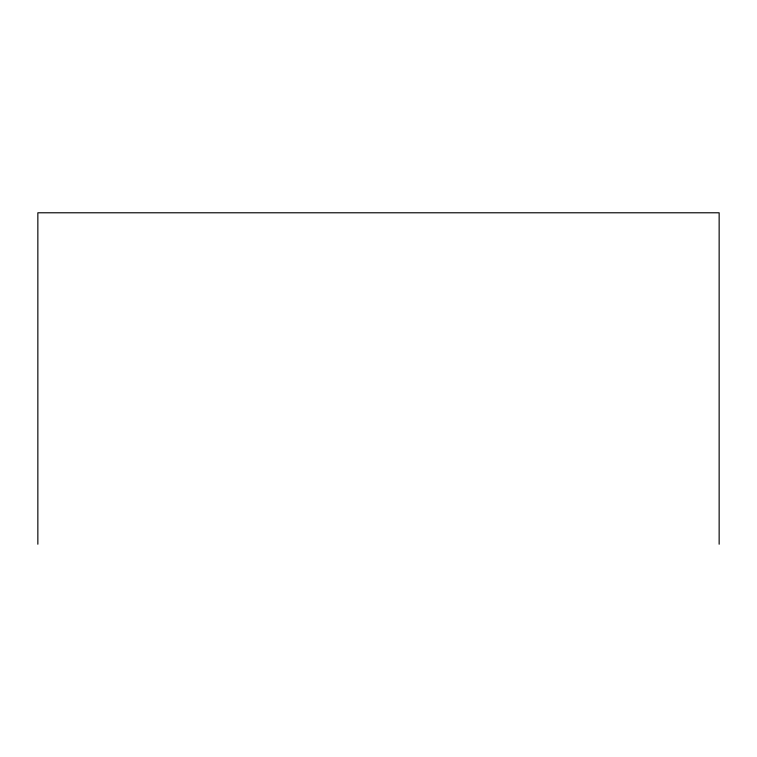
<?xml version="1.0" encoding="UTF-8"?>
<svg xmlns="http://www.w3.org/2000/svg" width="757" height="757" viewBox="0 0 757 757"><rect width="100%" height="100%" fill="white"/><g stroke="black" fill="none" stroke-linecap="round" stroke-linejoin="round"><path stroke-width="1.14" d="M719.15 544.217L719.15 212.783L37.85 212.783L37.85 544.217"/></g></svg>
